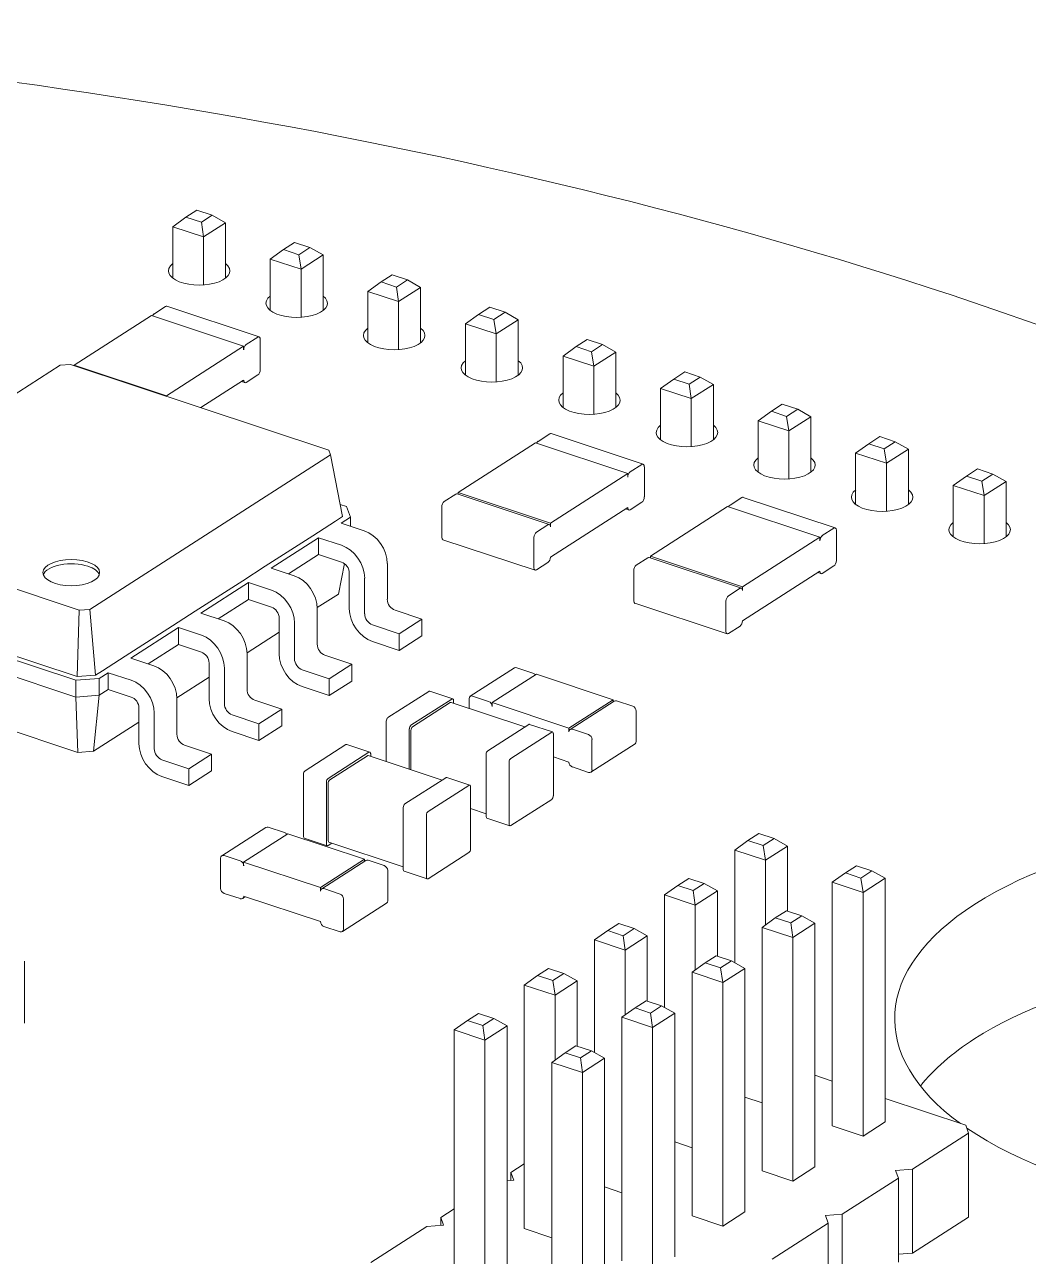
# Model space of a CAD drawing. Header units: millimetres. Extents: x 0 to 420, y 0 to 297.
# Drawn here: x 329.65 to 340.26, y 223.27 to 236.29 of the extents above; entities that cross this region are included whole.
import ezdxf

# ---------------------------------------------------------------- set-up
doc = ezdxf.new("R2010")
doc.units = ezdxf.units.MM

# ---------------------------------------------------------------- blocks, each defined once
blk = doc.blocks.new('A$Ccf1e658a')
at = {"color": 0, "linetype": 'Continuous', "lineweight": 0, "extrusion": (1.94289e-16, 0.887448, 0.460907)}
for p, q in [((-133.475, -22.037), (-133.358, -21.962)), ((-133.358, -21.962), (-133.196, -22.016)), ((-133.614, -22.136), (-133.475, -22.037)), ((-133.475, -22.037), (-133.312, -22.09)), ((-133.312, -22.09), (-133.196, -22.016)), ((-133.29, -22.244), (-133.312, -22.09)), ((-133.29, -22.244), (-133.056, -22.094)), ((-133.056, -22.094), (-133.196, -22.016)), ((-133.056, -22.094), (-133.056, -22.68)), ((-133.614, -22.136), (-133.614, -22.68)), ((-133.614, -22.136), (-133.29, -22.244)), ((-133.29, -22.244), (-133.29, -22.751)), ((-132.444, -22.378), (-132.327, -22.303)), ((-132.327, -22.303), (-132.164, -22.357)), ((-132.281, -22.432), (-132.164, -22.357)), ((-132.025, -22.435), (-132.164, -22.357)), ((-132.583, -22.478), (-132.444, -22.378)), ((-132.583, -22.478), (-132.583, -23.021)), ((-132.583, -22.478), (-132.258, -22.585)), ((-132.444, -22.378), (-132.281, -22.432)), ((-132.258, -22.585), (-132.281, -22.432)), ((-132.258, -22.585), (-132.025, -22.435)), ((-132.025, -22.435), (-132.025, -23.021)), ((-132.258, -22.585), (-132.258, -23.093)), ((-131.552, -22.819), (-131.412, -22.72)), ((-131.412, -22.72), (-131.296, -22.645)), ((-131.412, -22.72), (-131.25, -22.774)), ((-131.296, -22.645), (-131.133, -22.699)), ((-131.25, -22.774), (-131.133, -22.699)), ((-130.994, -22.777), (-131.133, -22.699)), ((-131.552, -22.819), (-131.552, -23.363)), ((-131.552, -22.819), (-131.227, -22.927)), ((-131.227, -22.927), (-131.25, -22.774)), ((-131.227, -22.927), (-130.994, -22.777)), ((-130.994, -22.777), (-130.994, -23.363)), ((-133.813, -23.059), (-133.69, -22.98)), ((-132.702, -23.3), (-133.676, -22.977)), ((-131.227, -22.927), (-131.227, -23.435)), ((-130.381, -23.062), (-130.264, -22.987)), ((-130.264, -22.987), (-130.102, -23.04)), ((-134.656, -23.599), (-133.839, -23.075)), ((-132.865, -23.398), (-133.839, -23.075)), ((-130.521, -23.161), (-130.381, -23.062)), ((-130.381, -23.062), (-130.219, -23.115)), ((-130.219, -23.115), (-130.102, -23.04)), ((-130.196, -23.268), (-130.219, -23.115)), ((-130.196, -23.268), (-129.962, -23.119)), ((-129.962, -23.119), (-130.102, -23.04)), ((-129.962, -23.119), (-129.962, -23.705)), ((-130.521, -23.161), (-130.521, -23.705)), ((-130.521, -23.161), (-130.196, -23.268)), ((-130.196, -23.268), (-130.196, -23.776)), ((-133.682, -23.922), (-132.865, -23.398)), ((-132.865, -23.438), (-132.865, -23.398)), ((-132.838, -23.381), (-132.716, -23.303)), ((-132.689, -23.645), (-132.689, -23.326)), ((-129.489, -23.502), (-129.35, -23.403)), ((-129.35, -23.403), (-129.233, -23.328)), ((-129.35, -23.403), (-129.187, -23.457)), ((-129.233, -23.328), (-129.071, -23.382)), ((-129.187, -23.457), (-129.071, -23.382)), ((-128.931, -23.46), (-129.071, -23.382)), ((-129.489, -23.502), (-129.489, -24.046)), ((-129.489, -23.502), (-129.165, -23.61)), ((-129.165, -23.61), (-129.187, -23.457)), ((-129.165, -23.61), (-128.931, -23.46)), ((-128.931, -23.46), (-128.931, -24.046)), ((-137.35, -25.231), (-134.805, -23.599)), ((-134.805, -23.599), (-134.694, -23.591)), ((-134.694, -23.591), (-131.965, -24.495)), ((-133.682, -23.922), (-134.656, -23.599)), ((-134.656, -23.603), (-134.656, -23.599)), ((-129.165, -23.61), (-129.165, -24.118)), ((-128.319, -23.745), (-128.202, -23.67)), ((-128.202, -23.67), (-128.039, -23.724)), ((-133.316, -24.047), (-132.865, -23.758)), ((-132.852, -23.783), (-132.887, -23.772)), ((-132.838, -23.781), (-132.716, -23.702)), ((-128.458, -23.844), (-128.319, -23.745)), ((-128.319, -23.745), (-128.156, -23.799)), ((-128.156, -23.799), (-128.039, -23.724)), ((-128.133, -23.952), (-128.156, -23.799)), ((-128.133, -23.952), (-127.9, -23.802)), ((-127.9, -23.802), (-128.039, -23.724)), ((-127.9, -23.802), (-127.9, -24.388)), ((-133.682, -23.926), (-133.682, -23.922)), ((-128.458, -23.844), (-128.458, -24.388)), ((-128.458, -23.844), (-128.133, -23.952)), ((-128.133, -23.952), (-128.133, -24.459)), ((-127.287, -24.086), (-127.171, -24.012)), ((-127.171, -24.012), (-127.008, -24.065)), ((-127.125, -24.14), (-127.008, -24.065)), ((-126.869, -24.144), (-127.008, -24.065)), ((-127.427, -24.186), (-127.287, -24.086)), ((-127.427, -24.186), (-127.427, -24.729)), ((-127.427, -24.186), (-127.102, -24.293)), ((-127.287, -24.086), (-127.125, -24.14)), ((-127.102, -24.293), (-127.125, -24.14)), ((-127.102, -24.293), (-126.869, -24.144)), ((-126.869, -24.144), (-126.869, -24.729)), ((-129.753, -24.404), (-129.63, -24.325)), ((-128.642, -24.645), (-129.616, -24.322)), ((-127.102, -24.293), (-127.102, -24.801)), ((-130.596, -24.944), (-129.779, -24.42)), ((-128.804, -24.743), (-129.779, -24.42)), ((-126.396, -24.527), (-126.256, -24.428)), ((-126.256, -24.428), (-126.139, -24.353)), ((-126.256, -24.428), (-126.094, -24.482)), ((-126.139, -24.353), (-125.977, -24.407)), ((-126.094, -24.482), (-125.977, -24.407)), ((-125.837, -24.485), (-125.977, -24.407)), ((-131.947, -24.546), (-134.492, -26.178)), ((-131.965, -24.495), (-131.947, -24.546)), ((-131.82, -25.199), (-131.947, -24.546)), ((-126.396, -24.527), (-126.396, -25.071)), ((-126.396, -24.527), (-126.071, -24.635)), ((-126.071, -24.635), (-126.094, -24.482)), ((-126.071, -24.635), (-125.837, -24.485)), ((-125.837, -24.485), (-125.837, -25.071)), ((-128.778, -24.726), (-128.656, -24.648)), ((-128.629, -24.99), (-128.629, -24.671)), ((-126.071, -24.635), (-126.071, -25.143)), ((-125.225, -24.77), (-125.108, -24.695)), ((-125.108, -24.695), (-124.946, -24.749)), ((-129.622, -25.267), (-128.804, -24.743)), ((-128.804, -24.783), (-128.804, -24.743)), ((-125.364, -24.869), (-125.225, -24.77)), ((-125.225, -24.77), (-125.062, -24.824)), ((-125.062, -24.824), (-124.946, -24.749)), ((-125.039, -24.977), (-125.062, -24.824)), ((-125.039, -24.977), (-124.806, -24.827)), ((-124.806, -24.827), (-124.946, -24.749)), ((-124.806, -24.827), (-124.806, -25.413)), ((-130.745, -25.04), (-130.622, -24.961)), ((-129.634, -25.281), (-130.608, -24.958)), ((-129.622, -25.267), (-130.596, -24.944)), ((-130.596, -24.962), (-130.596, -24.944)), ((-125.364, -24.869), (-125.364, -25.413)), ((-125.364, -24.869), (-125.039, -24.977)), ((-125.039, -24.977), (-125.039, -25.484)), ((-131.845, -25.07), (-131.777, -25.093)), ((-131.777, -25.093), (-131.737, -25.205)), ((-130.771, -25.416), (-130.771, -25.097)), ((-129.622, -25.627), (-128.804, -25.103)), ((-128.778, -25.126), (-128.656, -25.047)), ((-128.566, -25.617), (-127.749, -25.093)), ((-126.774, -25.416), (-127.749, -25.093)), ((-127.723, -25.076), (-127.6, -24.997)), ((-126.611, -25.317), (-127.586, -24.995)), ((-131.82, -25.199), (-131.894, -25.247)), ((-131.737, -25.205), (-131.834, -25.267)), ((-131.737, -25.299), (-131.737, -25.205)), ((-128.792, -25.128), (-128.827, -25.117)), ((-134.603, -26.187), (-137.332, -25.283)), ((-131.894, -25.247), (-132.134, -25.4)), ((-131.59, -25.348), (-131.834, -25.267)), ((-129.77, -25.363), (-129.648, -25.284)), ((-129.622, -25.307), (-129.622, -25.267)), ((-126.748, -25.399), (-126.626, -25.32)), ((-126.599, -25.663), (-126.599, -25.343)), ((-132.134, -25.4), (-132.636, -25.722)), ((-132.073, -25.421), (-132.575, -25.742)), ((-132.073, -25.598), (-132.073, -25.421)), ((-131.829, -25.501), (-132.073, -25.421)), ((-129.785, -25.765), (-130.759, -25.442)), ((-129.797, -25.739), (-129.797, -25.419)), ((-127.592, -25.94), (-126.774, -25.416)), ((-126.774, -25.456), (-126.774, -25.416)), ((-132.073, -25.598), (-132.392, -25.803)), ((-132.073, -25.598), (-131.829, -25.679)), ((-127.592, -25.94), (-128.566, -25.617)), ((-128.566, -25.635), (-128.566, -25.617)), ((-132.636, -25.722), (-132.875, -25.876)), ((-132.331, -25.823), (-132.575, -25.742)), ((-131.864, -26.017), (-131.8, -25.695)), ((-131.346, -26.072), (-131.346, -25.695)), ((-129.77, -25.762), (-129.648, -25.683)), ((-128.715, -25.712), (-128.592, -25.634)), ((-127.604, -25.954), (-128.578, -25.631)), ((-126.748, -25.798), (-126.626, -25.72)), ((-132.875, -25.876), (-133.377, -26.198)), ((-131.748, -25.794), (-131.748, -26.172)), ((-131.586, -26.225), (-131.586, -25.848)), ((-128.741, -26.089), (-128.741, -25.769)), ((-127.592, -26.299), (-126.774, -25.775)), ((-126.762, -25.801), (-126.797, -25.79)), ((-134.637, -26.927), (-137.52, -25.972)), ((-134.624, -26.889), (-137.445, -25.954)), ((-132.814, -25.896), (-133.316, -26.218)), ((-132.814, -26.073), (-132.814, -25.896)), ((-132.57, -25.977), (-132.814, -25.896)), ((-131.864, -26.017), (-132.088, -26.16)), ((-127.74, -26.035), (-127.618, -25.956)), ((-127.592, -25.98), (-127.592, -25.94)), ((-134.637, -27.104), (-137.52, -26.149)), ((-132.814, -26.073), (-133.133, -26.278)), ((-132.814, -26.073), (-132.57, -26.154)), ((-127.755, -26.437), (-128.729, -26.114)), ((-127.767, -26.411), (-127.767, -26.092)), ((-134.624, -26.889), (-134.603, -26.187)), ((-134.492, -26.178), (-134.603, -26.187)), ((-134.432, -26.874), (-134.492, -26.178)), ((-133.377, -26.198), (-133.616, -26.351)), ((-133.072, -26.298), (-133.316, -26.218)), ((-132.489, -26.27), (-132.489, -26.647)), ((-132.088, -26.547), (-132.088, -26.17)), ((-130.981, -26.282), (-131.265, -26.188)), ((-133.616, -26.351), (-134.118, -26.673)), ((-133.555, -26.371), (-134.057, -26.693)), ((-133.555, -26.549), (-133.555, -26.371)), ((-133.312, -26.452), (-133.555, -26.371)), ((-132.327, -26.701), (-132.327, -26.324)), ((-131.22, -26.435), (-131.504, -26.341)), ((-130.981, -26.282), (-131.22, -26.435)), ((-130.981, -26.459), (-130.981, -26.282)), ((-127.74, -26.434), (-127.618, -26.356)), ((-132.489, -26.418), (-132.829, -26.636)), ((-131.504, -26.519), (-131.22, -26.613)), ((-131.22, -26.613), (-131.22, -26.435)), ((-130.981, -26.459), (-131.22, -26.613)), ((-133.555, -26.549), (-133.875, -26.754)), ((-133.555, -26.549), (-133.312, -26.629)), ((-132.829, -27.023), (-132.829, -26.645)), ((-131.722, -26.757), (-132.006, -26.663)), ((-134.118, -26.673), (-134.357, -26.826)), ((-133.814, -26.774), (-134.057, -26.693)), ((-133.23, -26.745), (-133.23, -27.122)), ((-133.068, -27.176), (-133.068, -26.799)), ((-131.722, -26.757), (-131.961, -26.911)), ((-131.722, -26.935), (-131.722, -26.757)), ((-130.003, -26.797), (-130.47, -27.096)), ((-129.808, -26.852), (-129.978, -26.795)), ((-134.393, -26.908), (-134.637, -26.927)), ((-134.637, -27.104), (-134.637, -26.927)), ((-134.432, -26.874), (-134.624, -26.889)), ((-134.357, -26.826), (-134.432, -26.874)), ((-134.296, -26.847), (-134.393, -26.908)), ((-134.393, -27.086), (-134.393, -26.908)), ((-134.296, -27.024), (-134.296, -26.847)), ((-134.053, -26.927), (-134.296, -26.847)), ((-133.23, -26.893), (-133.57, -27.111)), ((-131.961, -26.911), (-132.246, -26.816)), ((-131.961, -27.088), (-131.961, -26.911)), ((-129.771, -26.864), (-130.238, -27.163)), ((-128.959, -27.133), (-129.771, -26.864)), ((-134.617, -27.689), (-136.788, -26.97)), ((-134.296, -27.024), (-134.393, -27.086)), ((-134.296, -27.024), (-134.053, -27.105)), ((-132.246, -26.994), (-131.961, -27.088)), ((-131.722, -26.935), (-131.961, -27.088)), ((-131.34, -27.322), (-130.908, -27.045)), ((-130.898, -27.043), (-130.655, -27.124)), ((-134.393, -27.086), (-134.637, -27.104)), ((-134.617, -27.689), (-134.637, -27.104)), ((-134.453, -27.677), (-134.393, -27.086)), ((-133.57, -27.498), (-133.57, -27.121)), ((-132.463, -27.232), (-132.748, -27.138)), ((-131.096, -27.403), (-130.664, -27.126)), ((-131.079, -27.418), (-130.682, -27.163)), ((-130.672, -27.162), (-129.892, -27.42)), ((-130.647, -27.17), (-130.647, -27.141)), ((-130.482, -27.225), (-130.482, -27.122)), ((-130.275, -27.151), (-130.445, -27.094)), ((-129.426, -27.432), (-130.238, -27.163)), ((-130.238, -27.203), (-130.238, -27.163)), ((-128.959, -27.133), (-129.426, -27.432)), ((-128.947, -27.147), (-129.414, -27.446)), ((-128.959, -27.155), (-128.959, -27.133)), ((-128.752, -27.201), (-128.923, -27.145)), ((-133.972, -27.22), (-133.972, -27.598)), ((-133.809, -27.651), (-133.809, -27.274)), ((-132.703, -27.386), (-132.987, -27.292)), ((-132.463, -27.232), (-132.703, -27.386)), ((-132.463, -27.41), (-132.463, -27.232)), ((-128.716, -27.573), (-128.716, -27.253)), ((-133.972, -27.368), (-134.453, -27.677)), ((-132.703, -27.563), (-132.703, -27.386)), ((-132.463, -27.41), (-132.703, -27.563)), ((-131.357, -27.786), (-131.357, -27.36)), ((-131.114, -27.867), (-131.114, -27.44)), ((-130.284, -27.672), (-129.852, -27.395)), ((-129.843, -27.393), (-129.599, -27.473)), ((-129.426, -27.472), (-129.426, -27.432)), ((-129.219, -27.501), (-129.39, -27.444)), ((-132.987, -27.469), (-132.703, -27.563)), ((-131.096, -27.873), (-131.096, -27.456)), ((-130.041, -27.752), (-129.609, -27.475)), ((-129.591, -28.147), (-129.591, -27.491)), ((-129.183, -27.872), (-129.183, -27.553)), ((-134.453, -27.677), (-134.617, -27.689)), ((-133.205, -27.708), (-133.489, -27.614)), ((-133.205, -27.708), (-133.444, -27.861)), ((-133.205, -27.885), (-133.205, -27.708)), ((-131.783, -27.606), (-132.215, -27.883)), ((-131.54, -27.687), (-131.972, -27.964)), ((-131.53, -27.685), (-131.774, -27.604)), ((-131.522, -27.731), (-131.522, -27.702)), ((-130.302, -28.366), (-130.302, -27.709)), ((-128.728, -27.598), (-129.195, -27.898)), ((-133.444, -27.861), (-133.728, -27.767)), ((-131.557, -27.725), (-131.954, -27.979)), ((-130.767, -27.982), (-131.548, -27.723)), ((-130.058, -28.447), (-130.058, -27.79)), ((-129.426, -27.791), (-129.591, -27.737)), ((-133.728, -27.944), (-133.444, -28.039)), ((-133.444, -28.039), (-133.444, -27.861)), ((-133.205, -27.885), (-133.444, -28.039)), ((-132.233, -28.578), (-132.233, -27.921)), ((-130.728, -27.956), (-131.16, -28.233)), ((-130.475, -28.035), (-130.718, -27.954)), ((-129.219, -27.9), (-129.39, -27.843)), ((-131.989, -28.659), (-131.989, -28.002)), ((-131.972, -28.621), (-131.972, -28.017)), ((-130.484, -28.037), (-130.916, -28.314)), ((-130.467, -28.709), (-130.467, -28.052)), ((-130.041, -28.462), (-129.609, -28.185)), ((-131.177, -28.928), (-131.177, -28.271)), ((-130.933, -29.008), (-130.933, -28.352)), ((-130.467, -28.282), (-130.302, -28.337)), ((-132.629, -28.481), (-133.096, -28.781)), ((-132.434, -28.536), (-132.605, -28.479)), ((-130.294, -28.383), (-130.05, -28.464)), ((-132.398, -28.548), (-132.865, -28.847)), ((-131.586, -28.817), (-132.398, -28.548)), ((-131.981, -28.676), (-132.225, -28.595)), ((-127.674, -28.72), (-127.535, -28.62)), ((-127.535, -28.62), (-127.418, -28.545)), ((-127.535, -28.62), (-127.372, -28.674)), ((-127.418, -28.545), (-127.256, -28.599)), ((-127.372, -28.674), (-127.256, -28.599)), ((-127.116, -28.678), (-127.256, -28.599)), ((-131.932, -28.648), (-131.972, -28.674)), ((-131.177, -28.898), (-131.964, -28.638)), ((-130.484, -28.747), (-130.916, -29.024)), ((-127.674, -28.72), (-127.349, -28.827)), ((-127.674, -29.91), (-127.674, -28.72)), ((-127.349, -28.827), (-127.372, -28.674)), ((-127.349, -28.827), (-127.116, -28.678)), ((-127.116, -29.366), (-127.116, -28.678)), ((-133.108, -29.126), (-133.108, -28.806)), ((-132.901, -28.835), (-133.072, -28.779)), ((-132.053, -29.116), (-132.865, -28.847)), ((-132.865, -28.887), (-132.865, -28.847)), ((-131.586, -28.817), (-132.053, -29.116)), ((-131.573, -28.831), (-132.04, -29.13)), ((-131.586, -28.839), (-131.586, -28.817)), ((-131.379, -28.885), (-131.549, -28.829)), ((-127.349, -29.512), (-127.349, -28.827)), ((-131.342, -29.257), (-131.342, -28.937)), ((-130.925, -29.025), (-131.169, -28.945)), ((-126.643, -29.061), (-126.503, -28.962)), ((-126.503, -28.962), (-126.387, -28.887)), ((-126.503, -28.962), (-126.341, -29.016)), ((-126.387, -28.887), (-126.224, -28.941)), ((-126.341, -29.016), (-126.224, -28.941)), ((-126.085, -29.019), (-126.224, -28.941)), ((-132.053, -29.156), (-132.053, -29.116)), ((-131.845, -29.185), (-132.016, -29.128)), ((-128.415, -29.195), (-128.276, -29.096)), ((-128.276, -29.096), (-128.159, -29.021)), ((-128.276, -29.096), (-128.113, -29.149)), ((-128.159, -29.021), (-127.997, -29.075)), ((-128.113, -29.149), (-127.997, -29.075)), ((-127.857, -29.153), (-127.997, -29.075)), ((-126.643, -31.635), (-126.643, -29.061)), ((-126.643, -29.061), (-126.318, -29.169)), ((-126.318, -29.169), (-126.341, -29.016)), ((-126.318, -29.169), (-126.085, -29.019)), ((-126.085, -31.593), (-126.085, -29.019)), ((-132.901, -29.234), (-133.072, -29.178)), ((-132.846, -29.213), (-132.877, -29.232)), ((-132.053, -29.476), (-132.865, -29.207)), ((-131.809, -29.556), (-131.809, -29.237)), ((-128.415, -30.385), (-128.415, -29.195)), ((-128.415, -29.195), (-128.091, -29.303)), ((-128.091, -29.303), (-128.113, -29.149)), ((-128.091, -29.303), (-127.857, -29.153)), ((-127.857, -29.842), (-127.857, -29.153)), ((-126.318, -31.742), (-126.318, -29.169)), ((-131.354, -29.283), (-131.821, -29.582)), ((-128.091, -29.987), (-128.091, -29.303)), ((-127.245, -29.437), (-127.128, -29.362)), ((-127.128, -29.362), (-126.965, -29.416)), ((-131.845, -29.584), (-132.016, -29.528)), ((-129.017, -29.571), (-128.9, -29.496)), ((-128.9, -29.496), (-128.738, -29.55)), ((-127.384, -29.537), (-127.245, -29.437)), ((-127.245, -29.437), (-127.082, -29.491)), ((-127.082, -29.491), (-126.965, -29.416)), ((-127.059, -29.644), (-127.082, -29.491)), ((-127.059, -29.644), (-126.826, -29.494)), ((-126.826, -29.494), (-126.965, -29.416)), ((-126.826, -32.068), (-126.826, -29.494)), ((-129.157, -29.67), (-129.017, -29.571)), ((-129.017, -29.571), (-128.855, -29.625)), ((-128.855, -29.625), (-128.738, -29.55)), ((-128.832, -29.778), (-128.855, -29.625)), ((-128.832, -29.778), (-128.598, -29.628)), ((-128.598, -29.628), (-128.738, -29.55)), ((-128.598, -30.317), (-128.598, -29.628)), ((-127.384, -32.11), (-127.384, -29.537)), ((-127.384, -29.537), (-127.059, -29.644)), ((-127.059, -32.218), (-127.059, -29.644)), ((-129.157, -29.67), (-128.832, -29.778)), ((-129.157, -30.86), (-129.157, -29.67)), ((-128.832, -30.462), (-128.832, -29.778)), ((-135.18, -30.55), (-135.18, -29.893)), ((-128.125, -30.012), (-127.986, -29.913)), ((-127.986, -29.913), (-127.869, -29.838)), ((-127.986, -29.913), (-127.823, -29.966)), ((-127.869, -29.838), (-127.707, -29.892)), ((-127.823, -29.966), (-127.707, -29.892)), ((-127.567, -29.97), (-127.707, -29.892)), ((-129.898, -30.146), (-129.758, -30.046)), ((-129.758, -30.046), (-129.642, -29.971)), ((-129.758, -30.046), (-129.596, -30.1)), ((-129.642, -29.971), (-129.479, -30.025)), ((-129.596, -30.1), (-129.479, -30.025)), ((-129.34, -30.103), (-129.479, -30.025)), ((-128.125, -32.585), (-128.125, -30.012)), ((-128.125, -30.012), (-127.801, -30.119)), ((-127.801, -30.119), (-127.823, -29.966)), ((-127.801, -30.119), (-127.567, -29.97)), ((-127.567, -32.543), (-127.567, -29.97)), ((-129.898, -30.146), (-129.573, -30.253)), ((-129.898, -32.719), (-129.898, -30.146)), ((-129.573, -30.253), (-129.596, -30.1)), ((-129.573, -30.253), (-129.34, -30.103)), ((-129.34, -30.792), (-129.34, -30.103)), ((-127.801, -32.693), (-127.801, -30.119)), ((-129.573, -30.938), (-129.573, -30.253)), ((-128.727, -30.388), (-128.61, -30.313)), ((-128.61, -30.313), (-128.448, -30.367)), ((-128.867, -30.487), (-128.727, -30.388)), ((-128.727, -30.388), (-128.565, -30.442)), ((-128.565, -30.442), (-128.448, -30.367)), ((-128.542, -30.595), (-128.565, -30.442)), ((-128.308, -30.445), (-128.448, -30.367)), ((-130.639, -30.621), (-130.5, -30.522)), ((-130.5, -30.522), (-130.383, -30.447)), ((-130.5, -30.522), (-130.337, -30.575)), ((-130.383, -30.447), (-130.22, -30.501)), ((-130.337, -30.575), (-130.22, -30.501)), ((-130.081, -30.579), (-130.22, -30.501)), ((-128.867, -33.061), (-128.867, -30.487)), ((-128.867, -30.487), (-128.542, -30.595)), ((-128.542, -30.595), (-128.308, -30.445)), ((-128.308, -33.019), (-128.308, -30.445)), ((-130.639, -30.621), (-130.314, -30.728)), ((-130.639, -33.194), (-130.639, -30.621)), ((-130.314, -30.728), (-130.337, -30.575)), ((-130.314, -30.728), (-130.081, -30.579)), ((-130.081, -33.152), (-130.081, -30.579)), ((-128.542, -33.168), (-128.542, -30.595)), ((-130.314, -33.302), (-130.314, -30.728)), ((-129.468, -30.863), (-129.352, -30.788)), ((-129.352, -30.788), (-129.189, -30.842)), ((-129.608, -30.963), (-129.468, -30.863)), ((-129.608, -33.536), (-129.608, -30.963)), ((-129.608, -30.963), (-129.283, -31.07)), ((-129.468, -30.863), (-129.306, -30.917)), ((-129.306, -30.917), (-129.189, -30.842)), ((-129.283, -31.07), (-129.306, -30.917)), ((-129.283, -31.07), (-129.05, -30.92)), ((-129.05, -30.92), (-129.189, -30.842)), ((-129.05, -33.494), (-129.05, -30.92)), ((-129.283, -33.644), (-129.283, -31.07)), ((-126.643, -31.161), (-126.826, -31.1)), ((-127.384, -31.389), (-127.567, -31.329)), ((-125.232, -31.628), (-126.085, -31.346)), ((-126.318, -31.742), (-126.085, -31.593)), ((-126.318, -31.742), (-126.643, -31.635)), ((-125.796, -32.09), (-125.203, -31.71)), ((-125.203, -31.71), (-125.232, -31.628)), ((-125.203, -32.598), (-125.203, -31.71)), ((-128.125, -31.865), (-128.308, -31.804)), ((-129.898, -32.036), (-130.039, -32.126)), ((-130.039, -32.126), (-130.01, -32.208)), ((-130.039, -32.21), (-130.039, -32.126)), ((-127.059, -32.218), (-127.384, -32.11)), ((-127.059, -32.218), (-126.826, -32.068)), ((-125.973, -32.104), (-125.796, -32.09)), ((-125.944, -32.185), (-125.973, -32.104)), ((-125.796, -32.978), (-125.796, -32.09)), ((-130.01, -32.208), (-130.081, -32.213)), ((-126.537, -32.566), (-125.944, -32.185)), ((-125.944, -33.073), (-125.944, -32.185)), ((-128.867, -32.34), (-129.05, -32.279)), ((-130.639, -32.511), (-130.78, -32.602)), ((-130.78, -32.602), (-130.751, -32.683)), ((-130.78, -32.686), (-130.78, -32.602)), ((-127.801, -32.693), (-128.125, -32.585)), ((-127.801, -32.693), (-127.567, -32.543)), ((-126.714, -32.579), (-126.537, -32.566)), ((-126.685, -32.661), (-126.714, -32.579)), ((-126.537, -33.453), (-126.537, -32.566)), ((-125.796, -32.978), (-125.203, -32.598)), ((-130.928, -32.697), (-131.521, -33.077)), ((-130.751, -32.683), (-130.928, -32.697)), ((-129.608, -32.815), (-129.898, -32.719)), ((-127.278, -33.041), (-126.685, -32.661)), ((-126.685, -33.548), (-126.685, -32.661)), ((-125.944, -32.989), (-125.796, -32.978))]:
    blk.add_line(p, q, dxfattribs=at)
at = {"color": 0, "linetype": 'Continuous', "lineweight": 0, "extrusion": (-1.78753e-16, -1.11022e-16, -1)}
blk.add_ellipse((-144.938, -35.395), major_axis=(33.5, 0), ratio=0.460907, start_param=-1.492708, end_param=-0.9476, dxfattribs=at)
at = {"color": 0, "linetype": 'Continuous', "lineweight": 0, "extrusion": (-4.08259e-16, 4.77297e-32, -1)}
for centre in [(-133.335, -22.603), (-125.085, -25.336)]:
    blk.add_ellipse(centre, major_axis=(0.325, 0), ratio=0.460907, start_param=-0.537753, end_param=3.679345, dxfattribs=at)
at = {"color": 0, "linetype": 'Continuous', "lineweight": 0, "extrusion": (-2.77556e-16, -5.55112e-17, -1)}
blk.add_ellipse((-144.938, -35.395), major_axis=(33.5, 0), ratio=0.460907, start_param=-0.9476, end_param=2.193993, dxfattribs=at)
at = {"color": 0, "linetype": 'Continuous', "lineweight": 0, "extrusion": (-1.86215e-16, -5.55112e-17, -1)}
blk.add_ellipse((-132.304, -22.945), major_axis=(0.325, 0), ratio=0.460907, start_param=-0.537753, end_param=3.679345, dxfattribs=at)
at = {"color": 0, "linetype": 'Continuous', "lineweight": 0}
for centre, major_axis, ratio, start_param, end_param in [((-133.69, -23.02), (0.0142, 0.0427), 0.517945, 0, 0.569026), ((-132.716, -23.343), (0.0142, 0.0427), 0.517945, -1.001771, 0.569026), ((-132.838, -23.741), (-0.0142, -0.0427), 0.517945, -1.001771, 0.569026), ((-129.63, -24.365), (0.0142, 0.0427), 0.517945, 0, 0.569026), ((-128.656, -24.688), (0.0142, 0.0427), 0.517945, -1.001771, 0.569026), ((-130.622, -25.001), (0.0142, 0.0427), 0.517945, 0, 0.569026), ((-128.778, -25.086), (-0.0142, -0.0427), 0.517945, -1.001771, 0.569026), ((-127.6, -25.037), (0.0142, 0.0427), 0.517945, 0, 0.569026), ((-131.59, -25.614), (-0.162, 0.253), 0.720623, -2.29799, -0.727194), ((-129.648, -25.324), (0.0142, 0.0427), 0.517945, -1.001771, 0.569026), ((-126.626, -25.36), (0.0142, 0.0427), 0.517945, -1.001771, 0.569026), ((-130.745, -25.399), (-0.0142, -0.0427), 0.517945, -1.001771, 0), ((-131.829, -25.768), (-0.162, 0.253), 0.720623, -2.29799, -0.727194), ((-128.592, -25.674), (0.0142, 0.0427), 0.517945, 0, 0.569026), ((-134.687, -25.79), (-0.3, 0), 0.460907, -2.193992695577825, 4.089192611601761), ((-134.687, -25.835), (-0.3, 0), 0.460907, -2.193993, -0.16115), ((-134.687, -25.835), (0.3, 0), 0.460907, 0.16115, 0.9476), ((-129.77, -25.722), (-0.0142, -0.0427), 0.517945, -1.001771, 0.569026), ((-132.331, -26.089), (-0.162, 0.253), 0.720623, -2.29799, -0.727194), ((-126.748, -25.758), (-0.0142, -0.0427), 0.517945, -1.001771, 0.569026), ((-132.57, -26.243), (-0.162, 0.253), 0.720623, -2.29799, -0.727194), ((-127.618, -25.996), (0.0142, 0.0427), 0.517945, -1.001771, 0.569026), ((-128.715, -26.072), (-0.0142, -0.0427), 0.517945, -1.001771, 0), ((-131.504, -26.252), (0.162, -0.253), 0.720623, -2.29799, -0.727194), ((-133.072, -26.565), (-0.162, 0.253), 0.720623, -2.29799, -0.727194), ((-127.74, -26.394), (-0.0142, -0.0427), 0.517945, -1.001771, 0.569026), ((-133.312, -26.718), (-0.162, 0.253), 0.720623, -2.29799, -0.727194), ((-132.246, -26.728), (0.162, -0.253), 0.720623, -2.29799, -0.727194), ((-133.814, -27.04), (-0.162, 0.253), 0.720623, -2.29799, -0.727194), ((-134.053, -27.193), (-0.162, 0.253), 0.720623, -2.29799, -0.727194), ((-129.808, -26.891), (-0.0243, 0.0379), 0.720623, -1.488437, -0.727194), ((-130.908, -27.072), (0.0094, 0.0285), 0.517945, 0, 0.569026), ((-132.987, -27.203), (0.162, -0.253), 0.720623, -2.29799, -0.727194), ((-130.682, -27.19), (0.0094, 0.0285), 0.517945, 0, 0.569026), ((-130.664, -27.152), (0.0094, 0.0285), 0.517945, -1.001771, 0.569026), ((-130.275, -27.191), (-0.0243, 0.0379), 0.720623, -2.29799, -0.727194), ((-128.752, -27.241), (-0.0243, 0.0379), 0.720623, -2.29799, -0.727194), ((-129.852, -27.421), (0.0094, 0.0285), 0.517945, 0, 0.569026), ((-129.609, -27.502), (0.0094, 0.0285), 0.517945, -1.001771, 0.569026), ((-129.219, -27.541), (-0.0243, 0.0379), 0.720623, -2.29799, -0.727194), ((-133.728, -27.678), (0.162, -0.253), 0.720623, -2.29799, -0.727194), ((-131.783, -27.633), (0.0094, 0.0285), 0.517945, 0, 0.569026), ((-131.54, -27.714), (0.0094, 0.0285), 0.517945, -1.001771, 0.569026), ((-131.557, -27.751), (0.0094, 0.0285), 0.517945, 0, 0.569026), ((-129.39, -27.804), (0.0243, -0.0379), 0.720623, -2.29799, -0.727194), ((-130.728, -27.983), (0.0094, 0.0285), 0.517945, 0, 0.569026), ((-130.484, -28.063), (0.0094, 0.0285), 0.517945, -1.001771, 0.569026), ((-130.284, -28.355), (-0.0094, -0.0285), 0.517945, -1.001771, 0), ((-130.041, -28.436), (-0.0094, -0.0285), 0.517945, -1.001771, 0.569026), ((-132.434, -28.576), (-0.0243, 0.0379), 0.720623, -1.488437, -0.727194), ((-132.215, -28.567), (-0.0094, -0.0285), 0.517945, -1.001771, 0), ((-131.954, -28.609), (-0.0094, -0.0285), 0.517945, -1.001771, 0), ((-131.972, -28.647), (-0.0094, -0.0285), 0.517945, -1.001771, 0.569026), ((-132.901, -28.875), (-0.0243, 0.0379), 0.720623, -2.29799, -0.727194), ((-131.379, -28.925), (-0.0243, 0.0379), 0.720623, -2.29799, -0.727194), ((-131.16, -28.916), (-0.0094, -0.0285), 0.517945, -1.001771, 0), ((-130.916, -28.997), (-0.0094, -0.0285), 0.517945, -1.001771, 0.569026), ((-133.072, -29.138), (0.0243, -0.0379), 0.720623, -2.29799, -0.727194), ((-131.845, -29.225), (-0.0243, 0.0379), 0.720623, -2.29799, -0.727194), ((-132.016, -29.488), (0.0243, -0.0379), 0.720623, -2.29799, -0.727194)]:
    blk.add_ellipse(centre, major_axis=major_axis, ratio=ratio, start_param=start_param, end_param=end_param, dxfattribs=at)
at = {"color": 0, "linetype": 'Continuous', "lineweight": 0, "extrusion": (-3.24735e-16, -9.37908e-18, -1)}
for centre in [(-133.813, -23.098), (-129.753, -24.443), (-127.723, -25.116)]:
    blk.add_ellipse(centre, major_axis=(0.0142, 0.0427), ratio=0.517945, start_param=-1.262312, end_param=-0.569026, dxfattribs=at)
at = {"color": 0, "linetype": 'Continuous', "lineweight": 0, "extrusion": (-2.22045e-16, -2.33445e-32, -1)}
for centre in [(-131.273, -23.286), (-128.179, -24.311)]:
    blk.add_ellipse(centre, major_axis=(0.325, 0), ratio=0.460907, start_param=-0.537753, end_param=3.679345, dxfattribs=at)
at = {"color": 0, "linetype": 'Continuous', "lineweight": 0, "extrusion": (-6.98261e-17, -2.1078e-16, -1)}
for centre in [(-132.838, -23.421), (-128.778, -24.766), (-126.748, -25.439)]:
    blk.add_ellipse(centre, major_axis=(0.0142, 0.0427), ratio=0.517945, start_param=-2.139822, end_param=-0.569026, dxfattribs=at)
at = {"color": 0, "linetype": 'Continuous', "lineweight": 0, "extrusion": (9.21638e-18, -2.36965e-16, -1)}
for centre, major_axis in [((-132.716, -23.662), (-0.0142, -0.0427)), ((-128.656, -25.007), (-0.0142, -0.0427)), ((-126.626, -25.68), (-0.0142, -0.0427)), ((-131.34, -27.349), (0.0094, 0.0285)), ((-131.096, -27.429), (0.0094, 0.0285)), ((-130.284, -27.698), (0.0094, 0.0285)), ((-130.041, -27.779), (0.0094, 0.0285))]:
    blk.add_ellipse(centre, major_axis=major_axis, ratio=0.517945, start_param=-2.139822, end_param=-0.569026, dxfattribs=at)
at = {"color": 0, "linetype": 'Continuous', "lineweight": 0, "extrusion": (-2.48034e-16, -1.11022e-16, -1)}
for centre in [(-130.241, -23.628), (-127.148, -24.653)]:
    blk.add_ellipse(centre, major_axis=(0.325, 0), ratio=0.460907, start_param=-0.537753, end_param=3.679345, dxfattribs=at)
at = {"color": 0, "linetype": 'Continuous', "lineweight": 0, "extrusion": (-2.57875e-16, -5.55112e-17, -1)}
for centre in [(-129.21, -23.969), (-126.116, -24.994)]:
    blk.add_ellipse(centre, major_axis=(0.325, 0), ratio=0.460907, start_param=-0.537753, end_param=3.679345, dxfattribs=at)
at = {"color": 0, "linetype": 'Continuous', "lineweight": 0, "extrusion": (1.32063e-16, -2.19183e-16, -1)}
for centre, major_axis in [((-130.745, -25.08), (0.0142, 0.0427)), ((-129.77, -25.403), (0.0142, 0.0427)), ((-128.715, -25.752), (0.0142, 0.0427)), ((-127.74, -26.075), (0.0142, 0.0427)), ((-130.484, -28.72), (-0.0094, -0.0285))]:
    blk.add_ellipse(centre, major_axis=major_axis, ratio=0.517945, start_param=-2.139822, end_param=-0.569026, dxfattribs=at)
at = {"color": 0, "linetype": 'Continuous', "lineweight": 0, "extrusion": (6.15859e-17, -7.88797e-17, -1)}
for centre in [(-129.648, -25.643), (-127.618, -26.316)]:
    blk.add_ellipse(centre, major_axis=(-0.0142, -0.0427), ratio=0.517945, start_param=-2.139822, end_param=-0.569026, dxfattribs=at)
at = {"color": 0, "linetype": 'Continuous', "lineweight": 0, "extrusion": (-4.20557e-16, -2.69689e-16, -1)}
for centre in [(-131.829, -25.768), (-132.57, -26.243), (-133.312, -26.718), (-134.053, -27.193)]:
    blk.add_ellipse(centre, major_axis=(0.054, -0.0842), ratio=0.720623, start_param=-2.414399, end_param=-0.843602, dxfattribs=at)
at = {"color": 0, "linetype": 'Continuous', "lineweight": 0, "extrusion": (-2.97135e-16, -2.56487e-16, -1)}
for centre in [(-131.265, -26.099), (-131.504, -26.252), (-132.006, -26.574), (-132.246, -26.728), (-132.748, -27.049), (-132.987, -27.203), (-133.489, -27.525), (-133.728, -27.678)]:
    blk.add_ellipse(centre, major_axis=(-0.054, 0.0842), ratio=0.720623, start_param=-2.414399, end_param=-0.843602, dxfattribs=at)
at = {"color": 0, "linetype": 'Continuous', "lineweight": 0, "extrusion": (-2.86973e-16, -1.18081e-16, -1)}
for centre in [(-129.978, -26.835), (-132.605, -28.519)]:
    blk.add_ellipse(centre, major_axis=(-0.0243, 0.0379), ratio=0.720623, start_param=0, end_param=0.727194, dxfattribs=at)
at = {"color": 0, "linetype": 'Continuous', "lineweight": 0, "extrusion": (-3.20499e-16, -2.71469e-16, -1)}
for centre, major_axis in [((-130.445, -27.134), (-0.0243, 0.0379)), ((-133.072, -28.819), (-0.0243, 0.0379)), ((-132.901, -29.195), (0.0243, -0.0379))]:
    blk.add_ellipse(centre, major_axis=major_axis, ratio=0.720623, start_param=-0.843602, end_param=0.727194, dxfattribs=at)
at = {"color": 0, "linetype": 'Continuous', "lineweight": 0, "extrusion": (-3.50464e-16, -2.24741e-16, -1)}
for centre in [(-128.923, -27.185), (-131.549, -28.869)]:
    blk.add_ellipse(centre, major_axis=(-0.0243, 0.0379), ratio=0.720623, start_param=0, end_param=0.727194, dxfattribs=at)
at = {"color": 0, "linetype": 'Continuous', "lineweight": 0, "extrusion": (-1.71311e-17, -2.28236e-16, -1)}
blk.add_ellipse((-131.079, -27.445), major_axis=(0.0094, 0.0285), ratio=0.517945, start_param=-2.139822, end_param=-0.569026, dxfattribs=at)
at = {"color": 0, "linetype": 'Continuous', "lineweight": 0, "extrusion": (-2.67169e-16, -3.03215e-16, -1)}
for centre in [(-129.39, -27.484), (-132.016, -29.168)]:
    blk.add_ellipse(centre, major_axis=(-0.0243, 0.0379), ratio=0.720623, start_param=-0.843602, end_param=0.727194, dxfattribs=at)
at = {"color": 0, "linetype": 'Continuous', "lineweight": 0, "extrusion": (-2.7377e-16, -2.41504e-16, -1)}
for centre in [(-128.752, -27.561), (-131.379, -29.245)]:
    blk.add_ellipse(centre, major_axis=(0.0243, -0.0379), ratio=0.720623, start_param=-0.843602, end_param=0, dxfattribs=at)
at = {"color": 0, "linetype": 'Continuous', "lineweight": 0, "extrusion": (2.66729e-17, -1.8427e-16, -1)}
for centre in [(-132.215, -27.91), (-131.972, -27.991), (-131.16, -28.26), (-130.916, -28.34)]:
    blk.add_ellipse(centre, major_axis=(0.0094, 0.0285), ratio=0.517945, start_param=-2.139822, end_param=-0.569026, dxfattribs=at)
at = {"color": 0, "linetype": 'Continuous', "lineweight": 0, "extrusion": (-3.60626e-16, -3.63146e-16, -1)}
for centre in [(-129.219, -27.86), (-131.845, -29.544)]:
    blk.add_ellipse(centre, major_axis=(0.0243, -0.0379), ratio=0.720623, start_param=-0.843602, end_param=0.727194, dxfattribs=at)
at = {"color": 0, "linetype": 'Continuous', "lineweight": 0, "extrusion": (-9.61735e-17, -2.02052e-16, -1)}
blk.add_ellipse((-131.954, -28.006), major_axis=(0.0094, 0.0285), ratio=0.517945, start_param=-2.139822, end_param=-0.569026, dxfattribs=at)
at = {"color": 0, "linetype": 'Continuous', "lineweight": 0, "extrusion": (9.68244e-17, -1.49031e-16, -1)}
blk.add_ellipse((-129.609, -28.159), major_axis=(-0.0094, -0.0285), ratio=0.517945, start_param=-2.139822, end_param=-0.569026, dxfattribs=at)
at = {"color": 0, "linetype": 'Continuous', "lineweight": 0, "extrusion": (-2.82246e-16, -1.11022e-16, -1)}
blk.add_ellipse((-121.483, -30.503), major_axis=(4.5, 0), ratio=0.460907, start_param=-2.518396, end_param=2.551341, dxfattribs=at)
at = {"color": 0, "linetype": 'Continuous', "lineweight": 0, "extrusion": (-1.43791e-16, -1.66533e-16, -1)}
blk.add_ellipse((-121.483, -30.503), major_axis=(-4.5, 0), ratio=0.460907, start_param=-0.562898, end_param=0.623196, dxfattribs=at)
at = {"color": 0, "linetype": 'Continuous', "lineweight": 0, "extrusion": (-3.06334e-16, 5.55112e-17, -1)}
blk.add_ellipse((-121.483, -31.923), major_axis=(4.5, 0), ratio=0.460907, start_param=-2.518396, end_param=-0.349364, dxfattribs=at)
at = {"color": 0, "linetype": 'Continuous', "lineweight": 0, "extrusion": (-2.10673e-16, 1.11022e-16, -1)}
blk.add_ellipse((-121.483, -31.923), major_axis=(-4.5, 0), ratio=0.460907, start_param=0.349364, end_param=0.623196, dxfattribs=at)

msp = doc.modelspace()

# ---------------------------------------------------------------- block references
msp.add_blockref('A$Ccf1e658a', (464.83, 256.287))

doc.saveas('drawing.dxf')
